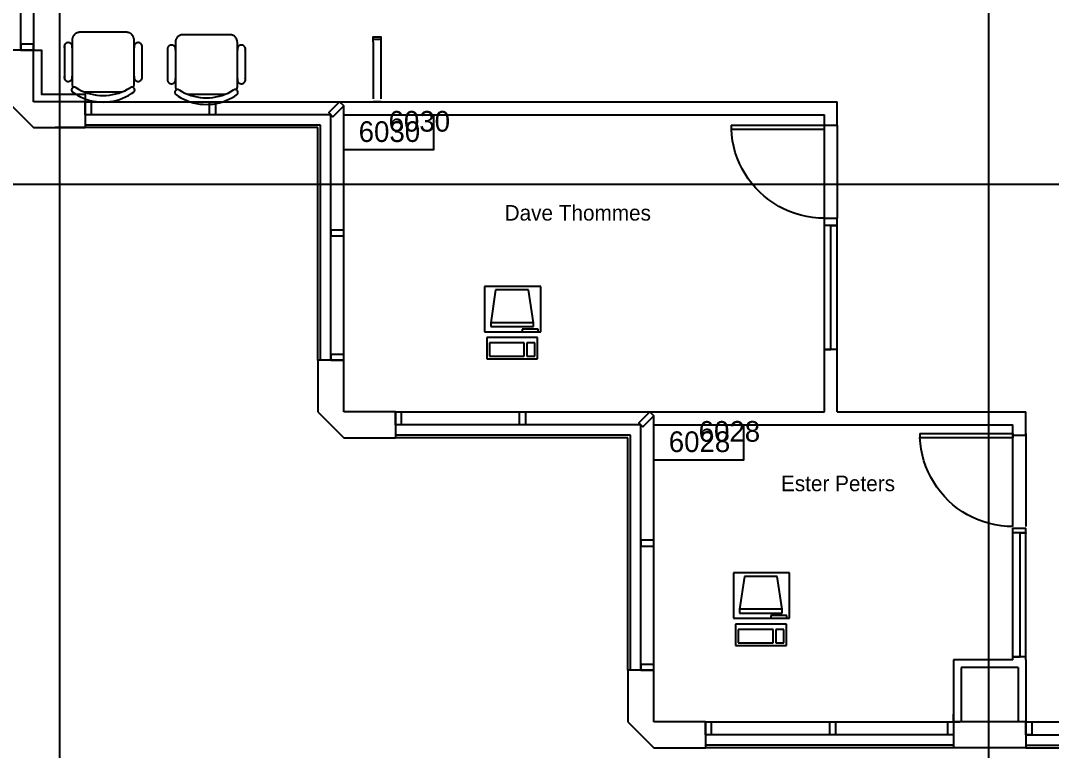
# Model space of a CAD drawing. Header units: millimetres. Extents: x 18694 to 89916, y 18694 to 89916.
# Drawn here: x 30708 to 40840, y 62103 to 69276 of the extents above; entities that cross this region are included whole.
import ezdxf

# ---------------------------------------------------------------- set-up
doc = ezdxf.new("R2010")
doc.units = ezdxf.units.MM
doc.layers.get('0').update_dxf_attribs({"linetype": 'CONTINUOUS'})
for name, color, linetype in [('E-B-FURR', 7, 'CONTINUOUS'), ('E-B-GLAZ', 7, 'CONTINUOUS'), ('E-B-MULL', 7, 'CONTINUOUS'), ('E-B-SHEL', 7, 'CONTINUOUS'), ('E-C-HEAD', 7, 'CONTINUOUS'), ('E-F-SILL', 7, 'CONTINUOUS'), ('EMPLOYEE', 7, 'CONTINUOUS'), ('GRIDLN', 7, 'CONTINUOUS'), ('PANELS_201', 7, 'CONTINUOUS'), ('RMNUM', 7, 'CONTINUOUS')]:
    doc.layers.add(name, color=color, linetype=linetype)

msp = doc.modelspace()

# ---------------------------------------------------------------- linework, layer by layer
for p, q in [((31747.409584, 69161.165858), (31290.209584, 69161.165858)), ((32762.418487, 69137.888049), (32305.218487, 69137.888049)), ((31137.809584, 69030.990858), (31137.809584, 68707.140858)), ((31214.009584, 69084.965858), (31214.009584, 68653.165858)), ((31823.609584, 68653.165858), (31823.609584, 69084.965858)), ((31900.876021, 69030.990858), (31900.876021, 68707.140858)), ((32152.818487, 69007.713049), (32152.818487, 68683.863049)), ((32229.018487, 69061.688049), (32229.018487, 68629.888049)), ((32838.618487, 68629.888049), (32838.618487, 69061.688049)), ((32915.884924, 69007.713049), (32915.884924, 68683.863049)), ((31329.830669, 68576.965858), (31707.788498, 68576.965858)), ((32344.839572, 68553.688049), (32722.797401, 68553.688049)), ((37693.132488, 68248.208563), (38607.532488, 68248.208563)), ((37693.132488, 68248.208563), (37693.132488, 68210.108563)), ((37693.132488, 68210.108563), (38607.532488, 68210.108563)), ((38607.532488, 68248.208563), (38607.532488, 68210.108563)), ((35820.117556, 66663.544155), (35268.664018, 66663.544155)), ((35268.664018, 66663.544155), (35268.664018, 66217.129385)), ((35375.858294, 66629.398556), (35328.490787, 66306.029385)), ((35698.815325, 66629.398556), (35375.858294, 66629.398556)), ((35747.590787, 66306.029385), (35698.815325, 66629.398556)), ((35820.117556, 66217.129385), (35820.117556, 66663.544155)), ((35328.490787, 66306.029385), (35328.490787, 66268.898676)), ((35747.590787, 66306.029385), (35328.490787, 66306.029385)), ((35328.490787, 66268.898676), (35747.590787, 66268.898676)), ((35747.590787, 66268.898676), (35747.590787, 66306.029385)), ((35268.664018, 66217.129385), (35820.117556, 66217.129385)), ((35636.29971, 66243.389078), (35636.29971, 66217.129385)), ((35793.857864, 66243.389078), (35636.29971, 66243.389078)), ((35793.857864, 66217.129385), (35793.857864, 66243.389078)), ((35788.113556, 66160.506924), (35289.179402, 66160.506924)), ((35289.179402, 66160.506924), (35289.179402, 65950.429385)), ((35656.815095, 66107.987539), (35315.439095, 66107.987539)), ((35315.439095, 66107.987539), (35315.439095, 65976.689078)), ((35656.815095, 65976.689078), (35656.815095, 66107.987539)), ((35761.853864, 66107.987539), (35683.074787, 66107.987539)), ((35683.074787, 66107.987539), (35683.074787, 65976.689078)), ((35761.853864, 65976.689078), (35761.853864, 66107.987539)), ((35788.113556, 65950.429385), (35788.113556, 66160.506924)), ((35315.439095, 65976.689078), (35656.815095, 65976.689078)), ((35683.074787, 65976.689078), (35761.853864, 65976.689078)), ((35289.179402, 65950.429385), (35788.113556, 65950.429385)), ((39547.332488, 65216.708809), (40461.732488, 65216.708809)), ((39547.332488, 65216.708809), (39547.332488, 65178.608809)), ((39547.332488, 65178.608809), (40461.732488, 65178.608809)), ((40461.732488, 65216.708809), (40461.732488, 65178.608809)), ((38266.730454, 63847.228549), (37715.276916, 63847.228549)), ((37715.276916, 63847.228549), (37715.276916, 63400.81378)), ((38266.730454, 63400.81378), (38266.730454, 63847.228549)), ((37822.471192, 63813.082951), (37775.103685, 63489.71378)), ((38145.428224, 63813.082951), (37822.471192, 63813.082951)), ((38194.203685, 63489.71378), (38145.428224, 63813.082951)), ((37775.103685, 63489.71378), (37775.103685, 63452.583071)), ((38194.203685, 63489.71378), (37775.103685, 63489.71378)), ((37775.103685, 63452.583071), (38194.203685, 63452.583071)), ((38082.912608, 63427.073472), (38082.912608, 63400.81378)), ((38240.470762, 63427.073472), (38082.912608, 63427.073472)), ((38194.203685, 63452.583071), (38194.203685, 63489.71378)), ((38240.470762, 63400.81378), (38240.470762, 63427.073472)), ((37715.276916, 63400.81378), (38266.730454, 63400.81378)), ((38234.726454, 63344.191318), (37735.792301, 63344.191318)), ((37735.792301, 63344.191318), (37735.792301, 63134.11378)), ((38234.726454, 63134.11378), (38234.726454, 63344.191318)), ((38103.427993, 63291.671934), (37762.051993, 63291.671934)), ((37762.051993, 63291.671934), (37762.051993, 63160.373472)), ((38103.427993, 63160.373472), (38103.427993, 63291.671934)), ((38208.466762, 63291.671934), (38129.687685, 63291.671934)), ((38129.687685, 63291.671934), (38129.687685, 63160.373472)), ((38208.466762, 63160.373472), (38208.466762, 63291.671934)), ((37735.792301, 63134.11378), (38234.726454, 63134.11378)), ((37762.051993, 63160.373472), (38103.427993, 63160.373472)), ((38129.687685, 63160.373472), (38208.466762, 63160.373472))]:
    msp.add_line(p, q)
for points in [[(31290.209584, 69161.165858), (31285.225865, 69161.002708), (31280.263488, 69160.513956), (31275.343701, 69159.701696), (31270.487572, 69158.569406), (31265.715896, 69157.121934), (31261.049106, 69155.365478), (31256.507185, 69153.307561), (31252.109584, 69150.956994), (31247.875132, 69148.323842), (31243.821963, 69145.419382), (31239.967433, 69142.256051), (31236.328047, 69138.847395), (31232.91939, 69135.208009), (31229.756059, 69131.353479), (31226.851599, 69127.30031), (31224.218448, 69123.065858), (31221.867881, 69118.668256), (31219.809963, 69114.126335), (31218.053508, 69109.459545), (31216.606036, 69104.687869), (31215.473745, 69099.83174), (31214.661485, 69094.911954), (31214.172734, 69089.949576), (31214.009584, 69084.965858)], [(31823.609584, 69084.965858), (31823.446434, 69089.949576), (31822.957682, 69094.911954), (31822.145422, 69099.83174), (31821.013132, 69104.687869), (31819.56566, 69109.459545), (31817.809204, 69114.126335), (31815.751287, 69118.668256), (31813.400719, 69123.065858), (31810.767568, 69127.30031), (31807.863108, 69131.353479), (31804.699777, 69135.208009), (31801.29112, 69138.847395), (31797.651735, 69142.256051), (31793.797205, 69145.419382), (31789.744035, 69148.323842), (31785.509584, 69150.956994), (31781.111982, 69153.307561), (31776.570061, 69155.365478), (31771.903271, 69157.121934), (31767.131595, 69158.569406), (31762.275466, 69159.701696), (31757.355679, 69160.513956), (31752.393302, 69161.002708), (31747.409584, 69161.165858)], [(32305.218487, 69137.888049), (32300.234768, 69137.724899), (32295.272391, 69137.236148), (32290.352604, 69136.423888), (32285.496475, 69135.291597), (32280.724799, 69133.844125), (32276.058009, 69132.08767), (32271.516088, 69130.029752), (32267.118487, 69127.679185), (32262.884035, 69125.046034), (32258.830866, 69122.141574), (32254.976335, 69118.978243), (32251.33695, 69115.569586), (32247.928293, 69111.930201), (32244.764962, 69108.07567), (32241.860502, 69104.022501), (32239.227351, 69099.788049), (32236.876784, 69095.390448), (32234.818866, 69090.848527), (32233.062411, 69086.181737), (32231.614939, 69081.410061), (32230.482648, 69076.553932), (32229.670388, 69071.634145), (32229.181637, 69066.671768), (32229.018487, 69061.688049)], [(32838.618487, 69061.688049), (32838.455336, 69066.671768), (32837.966585, 69071.634145), (32837.154325, 69076.553932), (32836.022034, 69081.410061), (32834.574562, 69086.181737), (32832.818107, 69090.848527), (32830.760189, 69095.390448), (32828.409622, 69099.788049), (32825.776471, 69104.022501), (32822.872011, 69108.07567), (32819.70868, 69111.930201), (32816.300023, 69115.569586), (32812.660638, 69118.978243), (32808.806107, 69122.141574), (32804.752938, 69125.046034), (32800.518487, 69127.679185), (32796.120885, 69130.029752), (32791.578964, 69132.08767), (32786.912174, 69133.844125), (32782.140498, 69135.291597), (32777.284369, 69136.423888), (32772.364582, 69137.236148), (32767.402205, 69137.724899), (32762.418487, 69137.888049)], [(31214.009584, 69008.765858), (31214.651561, 69011.266923), (31215.129543, 69013.804441), (31215.441504, 69016.367669), (31215.586125, 69018.945759), (31215.562793, 69021.527797), (31215.371607, 69024.102852), (31215.013377, 69026.660025), (31214.489618, 69029.18849), (31213.802549, 69031.677546), (31212.955077, 69034.116655), (31211.950789, 69036.495493), (31210.793937, 69038.803989), (31209.489419, 69041.032372), (31208.042755, 69043.17121), (31206.46007, 69045.211448), (31204.748063, 69047.144449), (31202.913982, 69048.962032), (31200.96559, 69050.656503), (31198.911135, 69052.220688), (31196.759313, 69053.647966), (31194.519233, 69054.932296), (31192.200377, 69056.068242), (31189.812562, 69057.050993), (31187.365895, 69057.876392), (31184.870733, 69058.540943), (31182.337638, 69059.041833), (31179.777333, 69059.376942), (31177.200655, 69059.544852), (31174.618512, 69059.544852), (31172.041834, 69059.376942), (31169.481529, 69059.041833), (31166.948434, 69058.540943), (31164.453272, 69057.876392), (31162.006605, 69057.050993), (31159.61879, 69056.068242), (31157.299934, 69054.932296), (31155.059855, 69053.647966), (31152.908033, 69052.220688), (31150.853577, 69050.656503), (31148.905185, 69048.962032), (31147.071104, 69047.144449), (31145.359097, 69045.211448), (31143.776412, 69043.17121), (31142.329749, 69041.032372), (31141.02523, 69038.803989), (31139.868378, 69036.495493), (31138.864091, 69034.116655), (31138.016618, 69031.677546), (31137.329549, 69029.18849), (31136.80579, 69026.660025), (31136.44756, 69024.102852), (31136.256374, 69021.527797), (31136.233043, 69018.945759), (31136.377663, 69016.367669), (31136.689625, 69013.804441), (31137.167606, 69011.266923), (31137.809584, 69008.765858)], [(31900.876021, 69008.765858), (31901.517999, 69011.266923), (31901.99598, 69013.804441), (31902.307941, 69016.367669), (31902.452562, 69018.945759), (31902.42923, 69021.527797), (31902.238044, 69024.102852), (31901.879814, 69026.660025), (31901.356056, 69029.18849), (31900.668986, 69031.677546), (31899.821514, 69034.116655), (31898.817226, 69036.495493), (31897.660375, 69038.803989), (31896.355856, 69041.032372), (31894.909192, 69043.17121), (31893.326507, 69045.211448), (31891.614501, 69047.144449), (31889.780419, 69048.962032), (31887.832027, 69050.656503), (31885.777572, 69052.220688), (31883.62575, 69053.647966), (31881.38567, 69054.932296), (31879.066815, 69056.068242), (31876.679, 69057.050993), (31874.232333, 69057.876392), (31871.73717, 69058.540943), (31869.204075, 69059.041833), (31866.64377, 69059.376942), (31864.067092, 69059.544852), (31861.484949, 69059.544852), (31858.908272, 69059.376942), (31856.347966, 69059.041833), (31853.814871, 69058.540943), (31851.319709, 69057.876392), (31848.873042, 69057.050993), (31846.485227, 69056.068242), (31844.166372, 69054.932296), (31841.926292, 69053.647966), (31839.77447, 69052.220688), (31837.720014, 69050.656503), (31835.771622, 69048.962032), (31833.937541, 69047.144449), (31832.225534, 69045.211448), (31830.64285, 69043.17121), (31829.196186, 69041.032372), (31827.891667, 69038.803989), (31826.734815, 69036.495493), (31825.730528, 69034.116655), (31824.883056, 69031.677546), (31824.195986, 69029.18849), (31823.672228, 69026.660025), (31823.313997, 69024.102852), (31823.122812, 69021.527797), (31823.09948, 69018.945759), (31823.244101, 69016.367669), (31823.556062, 69013.804441), (31824.034043, 69011.266923), (31824.676021, 69008.765858)], [(32229.018487, 68985.488049), (32229.660464, 68987.989114), (32230.138446, 68990.526632), (32230.450407, 68993.089861), (32230.595028, 68995.667951), (32230.571696, 68998.249988), (32230.38051, 69000.825043), (32230.02228, 69003.382216), (32229.498521, 69005.910682), (32228.811452, 69008.399737), (32227.96398, 69010.838846), (32226.959692, 69013.217684), (32225.80284, 69015.526181), (32224.498322, 69017.754564), (32223.051658, 69019.893401), (32221.468973, 69021.933639), (32219.756966, 69023.866641), (32217.922885, 69025.684224), (32215.974493, 69027.378694), (32213.920038, 69028.942879), (32211.768216, 69030.370158), (32209.528136, 69031.654488), (32207.20928, 69032.790433), (32204.821465, 69033.773185), (32202.374798, 69034.598583), (32199.879636, 69035.263134), (32197.346541, 69035.764024), (32194.786236, 69036.099134), (32192.209558, 69036.267044), (32189.627415, 69036.267044), (32187.050737, 69036.099134), (32184.490432, 69035.764024), (32181.957337, 69035.263134), (32179.462175, 69034.598583), (32177.015508, 69033.773185), (32174.627693, 69032.790433), (32172.308837, 69031.654488), (32170.068757, 69030.370158), (32167.916935, 69028.942879), (32165.86248, 69027.378694), (32163.914088, 69025.684224), (32162.080007, 69023.866641), (32160.368, 69021.933639), (32158.785315, 69019.893401), (32157.338651, 69017.754564), (32156.034133, 69015.526181), (32154.877281, 69013.217684), (32153.872993, 69010.838846), (32153.025521, 69008.399737), (32152.338452, 69005.910682), (32151.814693, 69003.382216), (32151.456463, 69000.825043), (32151.265277, 68998.249988), (32151.241945, 68995.667951), (32151.386566, 68993.089861), (32151.698528, 68990.526632), (32152.176509, 68987.989114), (32152.818487, 68985.488049)], [(32915.884924, 68985.488049), (32916.526902, 68987.989114), (32917.004883, 68990.526632), (32917.316844, 68993.089861), (32917.461465, 68995.667951), (32917.438133, 68998.249988), (32917.246947, 69000.825043), (32916.888717, 69003.382216), (32916.364959, 69005.910682), (32915.677889, 69008.399737), (32914.830417, 69010.838846), (32913.826129, 69013.217684), (32912.669278, 69015.526181), (32911.364759, 69017.754564), (32909.918095, 69019.893401), (32908.33541, 69021.933639), (32906.623403, 69023.866641), (32904.789322, 69025.684224), (32902.84093, 69027.378694), (32900.786475, 69028.942879), (32898.634653, 69030.370158), (32896.394573, 69031.654488), (32894.075718, 69032.790433), (32891.687902, 69033.773185), (32889.241235, 69034.598583), (32886.746073, 69035.263134), (32884.212978, 69035.764024), (32881.652673, 69036.099134), (32879.075995, 69036.267044), (32876.493852, 69036.267044), (32873.917175, 69036.099134), (32871.356869, 69035.764024), (32868.823774, 69035.263134), (32866.328612, 69034.598583), (32863.881945, 69033.773185), (32861.49413, 69032.790433), (32859.175275, 69031.654488), (32856.935195, 69030.370158), (32854.783373, 69028.942879), (32852.728917, 69027.378694), (32850.780525, 69025.684224), (32848.946444, 69023.866641), (32847.234437, 69021.933639), (32845.651752, 69019.893401), (32844.205089, 69017.754564), (32842.90057, 69015.526181), (32841.743718, 69013.217684), (32840.739431, 69010.838846), (32839.891958, 69008.399737), (32839.204889, 69005.910682), (32838.68113, 69003.382216), (32838.3229, 69000.825043), (32838.131714, 68998.249988), (32838.108383, 68995.667951), (32838.253003, 68993.089861), (32838.564965, 68990.526632), (32839.042946, 68987.989114), (32839.684924, 68985.488049)], [(31137.809584, 68729.365858), (31137.167606, 68726.864793), (31136.689625, 68724.327275), (31136.377663, 68721.764046), (31136.233043, 68719.185957), (31136.256374, 68716.603919), (31136.44756, 68714.028864), (31136.80579, 68711.471691), (31137.329549, 68708.943225), (31138.016618, 68706.45417), (31138.864091, 68704.015061), (31139.868378, 68701.636223), (31141.02523, 68699.327727), (31142.329749, 68697.099343), (31143.776412, 68694.960506), (31145.359097, 68692.920268), (31147.071104, 68690.987266), (31148.905185, 68689.169683), (31150.853577, 68687.475213), (31152.908033, 68685.911028), (31155.059855, 68684.483749), (31157.299934, 68683.199419), (31159.61879, 68682.063474), (31162.006605, 68681.080722), (31164.453272, 68680.255324), (31166.948434, 68679.590773), (31169.481529, 68679.089883), (31172.041834, 68678.754773), (31174.618512, 68678.586863), (31177.200655, 68678.586863), (31179.777333, 68678.754773), (31182.337638, 68679.089883), (31184.870733, 68679.590773), (31187.365895, 68680.255324), (31189.812562, 68681.080722), (31192.200377, 68682.063474), (31194.519233, 68683.199419), (31196.759313, 68684.483749), (31198.911135, 68685.911028), (31200.96559, 68687.475213), (31202.913982, 68689.169683), (31204.748063, 68690.987266), (31206.46007, 68692.920268), (31208.042755, 68694.960506), (31209.489419, 68697.099343), (31210.793937, 68699.327727), (31211.950789, 68701.636223), (31212.955077, 68704.015061), (31213.802549, 68706.45417), (31214.489618, 68708.943225), (31215.013377, 68711.471691), (31215.371607, 68714.028864), (31215.562793, 68716.603919), (31215.586125, 68719.185957), (31215.441504, 68721.764046), (31215.129543, 68724.327275), (31214.651561, 68726.864793), (31214.009584, 68729.365858)], [(31824.676021, 68729.365858), (31824.034043, 68726.864793), (31823.556062, 68724.327275), (31823.244101, 68721.764046), (31823.09948, 68719.185957), (31823.122812, 68716.603919), (31823.313997, 68714.028864), (31823.672228, 68711.471691), (31824.195986, 68708.943225), (31824.883056, 68706.45417), (31825.730528, 68704.015061), (31826.734815, 68701.636223), (31827.891667, 68699.327727), (31829.196186, 68697.099343), (31830.64285, 68694.960506), (31832.225534, 68692.920268), (31833.937541, 68690.987266), (31835.771622, 68689.169683), (31837.720014, 68687.475213), (31839.77447, 68685.911028), (31841.926292, 68684.483749), (31844.166372, 68683.199419), (31846.485227, 68682.063474), (31848.873042, 68681.080722), (31851.319709, 68680.255324), (31853.814871, 68679.590773), (31856.347966, 68679.089883), (31858.908272, 68678.754773), (31861.484949, 68678.586863), (31864.067092, 68678.586863), (31866.64377, 68678.754773), (31869.204075, 68679.089883), (31871.73717, 68679.590773), (31874.232333, 68680.255324), (31876.679, 68681.080722), (31879.066815, 68682.063474), (31881.38567, 68683.199419), (31883.62575, 68684.483749), (31885.777572, 68685.911028), (31887.832027, 68687.475213), (31889.780419, 68689.169683), (31891.614501, 68690.987266), (31893.326507, 68692.920268), (31894.909192, 68694.960506), (31896.355856, 68697.099343), (31897.660375, 68699.327727), (31898.817226, 68701.636223), (31899.821514, 68704.015061), (31900.668986, 68706.45417), (31901.356056, 68708.943225), (31901.879814, 68711.471691), (31902.238044, 68714.028864), (31902.42923, 68716.603919), (31902.452562, 68719.185957), (31902.307941, 68721.764046), (31901.99598, 68724.327275), (31901.517999, 68726.864793), (31900.876021, 68729.365858)], [(32152.818487, 68706.088049), (32152.176509, 68703.586984), (32151.698528, 68701.049467), (32151.386566, 68698.486238), (32151.241945, 68695.908148), (32151.265277, 68693.326111), (32151.456463, 68690.751055), (32151.814693, 68688.193883), (32152.338452, 68685.665417), (32153.025521, 68683.176361), (32153.872993, 68680.737252), (32154.877281, 68678.358415), (32156.034133, 68676.049918), (32157.338651, 68673.821535), (32158.785315, 68671.682697), (32160.368, 68669.64246), (32162.080007, 68667.709458), (32163.914088, 68665.891875), (32165.86248, 68664.197405), (32167.916935, 68662.63322), (32170.068757, 68661.205941), (32172.308837, 68659.921611), (32174.627693, 68658.785666), (32177.015508, 68657.802914), (32179.462175, 68656.977516), (32181.957337, 68656.312965), (32184.490432, 68655.812074), (32187.050737, 68655.476965), (32189.627415, 68655.309055), (32192.209558, 68655.309055), (32194.786236, 68655.476965), (32197.346541, 68655.812074), (32199.879636, 68656.312965), (32202.374798, 68656.977516), (32204.821465, 68657.802914), (32207.20928, 68658.785666), (32209.528136, 68659.921611), (32211.768216, 68661.205941), (32213.920038, 68662.63322), (32215.974493, 68664.197405), (32217.922885, 68665.891875), (32219.756966, 68667.709458), (32221.468973, 68669.64246), (32223.051658, 68671.682697), (32224.498322, 68673.821535), (32225.80284, 68676.049918), (32226.959692, 68678.358415), (32227.96398, 68680.737252), (32228.811452, 68683.176361), (32229.498521, 68685.665417), (32230.02228, 68688.193883), (32230.38051, 68690.751055), (32230.571696, 68693.326111), (32230.595028, 68695.908148), (32230.450407, 68698.486238), (32230.138446, 68701.049467), (32229.660464, 68703.586984), (32229.018487, 68706.088049)], [(32839.684924, 68706.088049), (32839.042946, 68703.586984), (32838.564965, 68701.049467), (32838.253003, 68698.486238), (32838.108383, 68695.908148), (32838.131714, 68693.326111), (32838.3229, 68690.751055), (32838.68113, 68688.193883), (32839.204889, 68685.665417), (32839.891958, 68683.176361), (32840.739431, 68680.737252), (32841.743718, 68678.358415), (32842.90057, 68676.049918), (32844.205089, 68673.821535), (32845.651752, 68671.682697), (32847.234437, 68669.64246), (32848.946444, 68667.709458), (32850.780525, 68665.891875), (32852.728917, 68664.197405), (32854.783373, 68662.63322), (32856.935195, 68661.205941), (32859.175275, 68659.921611), (32861.49413, 68658.785666), (32863.881945, 68657.802914), (32866.328612, 68656.977516), (32868.823774, 68656.312965), (32871.356869, 68655.812074), (32873.917175, 68655.476965), (32876.493852, 68655.309055), (32879.075995, 68655.309055), (32881.652673, 68655.476965), (32884.212978, 68655.812074), (32886.746073, 68656.312965), (32889.241235, 68656.977516), (32891.687902, 68657.802914), (32894.075718, 68658.785666), (32896.394573, 68659.921611), (32898.634653, 68661.205941), (32900.786475, 68662.63322), (32902.84093, 68664.197405), (32904.789322, 68665.891875), (32906.623403, 68667.709458), (32908.33541, 68669.64246), (32909.918095, 68671.682697), (32911.364759, 68673.821535), (32912.669278, 68676.049918), (32913.826129, 68678.358415), (32914.830417, 68680.737252), (32915.677889, 68683.176361), (32916.364959, 68685.665417), (32916.888717, 68688.193883), (32917.246947, 68690.751055), (32917.438133, 68693.326111), (32917.461465, 68695.908148), (32917.316844, 68698.486238), (32917.004883, 68701.049467), (32916.526902, 68703.586984), (32915.884924, 68706.088049)], [(31251.123115, 68617.229554), (31249.571972, 68618.131684), (31247.96597, 68618.932084), (31246.311771, 68619.627433), (31244.616239, 68620.214847), (31242.886409, 68620.691888), (31241.129456, 68621.056578), (31239.352669, 68621.307403), (31237.563421, 68621.443324), (31235.769135, 68621.463775), (31233.977253, 68621.368672), (31232.195212, 68621.15841), (31230.430403, 68620.833861), (31228.690148, 68620.396372), (31226.981668, 68619.847757), (31225.31205, 68619.190292), (31223.688222, 68618.426706), (31222.116919, 68617.560166), (31220.604662, 68616.594267), (31219.157723, 68615.533017), (31217.782107, 68614.380818), (31216.48352, 68613.142451), (31215.267349, 68611.823052), (31214.13864, 68610.428097), (31213.102077, 68608.963372), (31212.161959, 68607.434955), (31211.322186, 68605.849185), (31210.586243, 68604.212643), (31209.957183, 68602.532117), (31209.437616, 68600.81458), (31209.029697, 68599.067158), (31208.735118, 68597.2971), (31208.555103, 68595.511749), (31208.490397, 68593.718513), (31208.541269, 68591.924831), (31208.707508, 68590.138145), (31208.988424, 68588.365867), (31209.382852, 68586.61535), (31209.889156, 68584.893856), (31210.505235, 68583.208529), (31211.228532, 68581.566358), (31212.056048, 68579.974158), (31212.984349, 68578.438535), (31214.009584, 68576.965858)], [(31214.009584, 68653.165858), (31214.147526, 68648.582916), (31214.560853, 68644.016566), (31215.248068, 68639.483342), (31216.206684, 68634.999656), (31217.43323, 68630.581741), (31218.923264, 68626.245593), (31220.671393, 68622.00691), (31222.671287, 68617.881039)], [(31251.328336, 68617.557628), (31278.317098, 68601.581955), (31306.256394, 68587.333759), (31335.035797, 68574.869355), (31364.541556, 68564.238008), (31394.657051, 68555.481737), (31425.263254, 68548.635151), (31456.239193, 68543.725311), (31487.46244, 68540.771623), (31518.809584, 68539.785762), (31550.156728, 68540.771623), (31581.379974, 68543.725311), (31612.355913, 68548.635151), (31642.962116, 68555.481737), (31673.077612, 68564.238008), (31702.583371, 68574.869355), (31731.362773, 68587.333759), (31759.302069, 68601.581955), (31786.290831, 68617.557628)], [(31823.609584, 68576.965858), (31824.634818, 68578.438535), (31825.563119, 68579.974158), (31826.390635, 68581.566358), (31827.113933, 68583.208529), (31827.730011, 68584.893856), (31828.236315, 68586.61535), (31828.630743, 68588.365867), (31828.91166, 68590.138145), (31829.077899, 68591.924831), (31829.128771, 68593.718513), (31829.064065, 68595.511749), (31828.884049, 68597.2971), (31828.589471, 68599.067158), (31828.181552, 68600.81458), (31827.661984, 68602.532117), (31827.032924, 68604.212643), (31826.296981, 68605.849185), (31825.457209, 68607.434955), (31824.51709, 68608.963372), (31823.480527, 68610.428097), (31822.351818, 68611.823052), (31821.135648, 68613.142451), (31819.83706, 68614.380818), (31818.461444, 68615.533017), (31817.014506, 68616.594267), (31815.502248, 68617.560166), (31813.930946, 68618.426706), (31812.307117, 68619.190292), (31810.637499, 68619.847757), (31808.929019, 68620.396372), (31807.188765, 68620.833861), (31805.423956, 68621.15841), (31803.641914, 68621.368672), (31801.850033, 68621.463775), (31800.055746, 68621.443324), (31798.266498, 68621.307403), (31796.489712, 68621.056578), (31794.732759, 68620.691888), (31793.002928, 68620.214847), (31791.307396, 68619.627433), (31789.653198, 68618.932084), (31788.047195, 68618.131684), (31786.496052, 68617.229554)], [(31814.947881, 68617.881039), (31816.947774, 68622.00691), (31818.695903, 68626.245593), (31820.185938, 68630.581741), (31821.412483, 68634.999656), (31822.371099, 68639.483342), (31823.058314, 68644.016566), (31823.471641, 68648.582916), (31823.609584, 68653.165858)], [(32266.132018, 68593.951746), (32264.580875, 68594.853875), (32262.974872, 68595.654275), (32261.320674, 68596.349624), (32259.625142, 68596.937038), (32257.895312, 68597.41408), (32256.138358, 68597.77877), (32254.361572, 68598.029595), (32252.572324, 68598.165515), (32250.778037, 68598.185966), (32248.986156, 68598.090864), (32247.204114, 68597.880602), (32245.439305, 68597.556053), (32243.699051, 68597.118563), (32241.990571, 68596.569948), (32240.320953, 68595.912484), (32238.697124, 68595.148898), (32237.125822, 68594.282358), (32235.613565, 68593.316459), (32234.166626, 68592.255209), (32232.79101, 68591.10301), (32231.492423, 68589.864642), (32230.276252, 68588.545244), (32229.147543, 68587.150289), (32228.11098, 68585.685564), (32227.170861, 68584.157146), (32226.331089, 68582.571377), (32225.595146, 68580.934834), (32224.966086, 68579.254309), (32224.446519, 68577.536772), (32224.0386, 68575.78935), (32223.744021, 68574.019291), (32223.564006, 68572.23394), (32223.4993, 68570.440704), (32223.550172, 68568.647022), (32223.716411, 68566.860336), (32223.997327, 68565.088058), (32224.391755, 68563.337541), (32224.898059, 68561.616048), (32225.514137, 68559.93072), (32226.237435, 68558.28855), (32227.064951, 68556.69635), (32227.993252, 68555.160726), (32229.018487, 68553.688049)], [(32229.018487, 68629.888049), (32229.156429, 68625.305107), (32229.569756, 68620.738758), (32230.256971, 68616.205534), (32231.215587, 68611.721848), (32232.442133, 68607.303933), (32233.932167, 68602.967785), (32235.680296, 68598.729102), (32237.680189, 68594.603231)], [(32266.337239, 68594.279819), (32293.326001, 68578.304147), (32321.265297, 68564.055951), (32350.044699, 68551.591547), (32379.550458, 68540.960199), (32409.665954, 68532.203928), (32440.272157, 68525.357342), (32471.248096, 68520.447503), (32502.471342, 68517.493815), (32533.818487, 68516.507954), (32565.165631, 68517.493815), (32596.388877, 68520.447503), (32627.364816, 68525.357342), (32657.971019, 68532.203928), (32688.086515, 68540.960199), (32717.592274, 68551.591547), (32746.371676, 68564.055951), (32774.310972, 68578.304147), (32801.299734, 68594.279819)], [(32838.618487, 68553.688049), (32839.643721, 68555.160726), (32840.572022, 68556.69635), (32841.399538, 68558.28855), (32842.122836, 68559.93072), (32842.738914, 68561.616048), (32843.245218, 68563.337541), (32843.639646, 68565.088058), (32843.920562, 68566.860336), (32844.086801, 68568.647022), (32844.137674, 68570.440704), (32844.072967, 68572.23394), (32843.892952, 68574.019291), (32843.598373, 68575.78935), (32843.190454, 68577.536772), (32842.670887, 68579.254309), (32842.041827, 68580.934834), (32841.305884, 68582.571377), (32840.466112, 68584.157146), (32839.525993, 68585.685564), (32838.48943, 68587.150289), (32837.360721, 68588.545244), (32836.144551, 68589.864642), (32834.845963, 68591.10301), (32833.470347, 68592.255209), (32832.023408, 68593.316459), (32830.511151, 68594.282358), (32828.939849, 68595.148898), (32827.31602, 68595.912484), (32825.646402, 68596.569948), (32823.937922, 68597.118563), (32822.197668, 68597.556053), (32820.432859, 68597.880602), (32818.650817, 68598.090864), (32816.858936, 68598.185966), (32815.064649, 68598.165515), (32813.275401, 68598.029595), (32811.498615, 68597.77877), (32809.741662, 68597.41408), (32808.011831, 68596.937038), (32806.316299, 68596.349624), (32804.662101, 68595.654275), (32803.056098, 68594.853875), (32801.504955, 68593.951746)], [(32829.956784, 68594.603231), (32831.956677, 68598.729102), (32833.704806, 68602.967785), (32835.19484, 68607.303933), (32836.421386, 68611.721848), (32837.380002, 68616.205534), (32838.067217, 68620.738758), (32838.480544, 68625.305107), (32838.618487, 68629.888049)], [(31214.009584, 68576.965858), (31240.774285, 68558.206626), (31268.689915, 68541.207344), (31297.640918, 68526.038381), (31327.50745, 68512.762529), (31358.165878, 68501.434742), (31389.489293, 68492.101914), (31421.34803, 68484.802677), (31453.61021, 68479.567246), (31486.142284, 68476.417293), (31518.809584, 68475.365858), (31551.476884, 68476.417293), (31584.008957, 68479.567246), (31616.271137, 68484.802677), (31648.129874, 68492.101914), (31679.453289, 68501.434742), (31710.111718, 68512.762529), (31739.97825, 68526.038381), (31768.929252, 68541.207344), (31796.844883, 68558.206626), (31823.609584, 68576.965858)], [(32229.018487, 68553.688049), (32255.783187, 68534.928818), (32283.698818, 68517.929536), (32312.64982, 68502.760573), (32342.516353, 68489.48472), (32373.174781, 68478.156934), (32404.498196, 68468.824106), (32436.356933, 68461.524868), (32468.619113, 68456.289437), (32501.151187, 68453.139484), (32533.818487, 68452.088049), (32566.485786, 68453.139484), (32599.01786, 68456.289437), (32631.28004, 68461.524868), (32663.138777, 68468.824106), (32694.462192, 68478.156934), (32725.120621, 68489.48472), (32754.987153, 68502.760573), (32783.938155, 68517.929536), (32811.853786, 68534.928818), (32838.618487, 68553.688049)], [(38607.532488, 67333.808563), (38549.311141, 67335.66397), (38491.326067, 67341.22266), (38433.812582, 67350.462076), (38377.004087, 67363.344722), (38321.13112, 67379.818319), (38266.420426, 67399.816012), (38213.094031, 67423.256647), (38161.368344, 67450.045098), (38111.453279, 67480.072652), (38063.551399, 67513.217451), (38017.857101, 67549.344987), (37974.55582, 67588.308647), (37933.823282, 67629.950311), (37895.824787, 67674.100986), (37860.714541, 67720.581503), (37828.635028, 67769.203232), (37799.716432, 67819.768859), (37774.076111, 67872.073177), (37751.818119, 67925.903926), (37733.032782, 67981.04265), (37717.796336, 68037.265585), (37706.170612, 68094.344569), (37698.20279, 68152.047962), (37693.925206, 68210.141593)], [(40461.732488, 64302.308809), (40403.511141, 64304.164216), (40345.526067, 64309.722907), (40288.012582, 64318.962323), (40231.204087, 64331.844969), (40175.33112, 64348.318565), (40120.620426, 64368.316258), (40067.294031, 64391.756893), (40015.568344, 64418.545344), (39965.653279, 64448.572898), (39917.751399, 64481.717697), (39872.057101, 64517.845233), (39828.75582, 64556.808894), (39788.023282, 64598.450557), (39750.024787, 64642.601233), (39714.914541, 64689.081749), (39682.835028, 64737.703478), (39653.916432, 64788.269105), (39628.276111, 64840.573423), (39606.018119, 64894.404172), (39587.232782, 64949.542896), (39571.996336, 65005.765832), (39560.370612, 65062.844815), (39552.40279, 65120.548208), (39548.125206, 65178.64184)]]:
    msp.add_lwpolyline(points)
at = {"layer": 'E-B-FURR', "color": 6}
for p, q in [((30837.080134, 68986.4), (30837.080134, 85013.8)), ((31343.6, 68478.4), (33843.188854, 68478.4)), ((33848.989706, 68478.4), (38735, 68478.4)), ((33883.6, 65938.4), (33883.6, 68437.988854)), ((38735, 68249.8), (38735, 68478.4)), ((33883.6, 68351.4), (38608, 68351.4)), ((38608, 68249.8), (38608, 68351.4)), ((38608, 68249.8), (38735, 68249.8)), ((38608, 65430.4), (38608, 67335.4)), ((38608, 67335.4), (38735, 67335.4)), ((38735, 65430.4), (38735, 67335.4)), ((34391.6, 65430.4), (36891.188854, 65430.4)), ((36891.188854, 65430.4), (38608, 65430.4)), ((36931.6, 62890.4), (36931.6, 65389.988854)), ((38735, 65430.4), (40589.2, 65430.4)), ((40589.2, 65201.8), (40589.2, 65430.4)), ((36931.6, 65303.4), (40462.2, 65303.4)), ((40462.2, 65201.8), (40462.2, 65303.4)), ((40462.2, 65201.8), (40589.2, 65201.8)), ((40462.2, 62992), (40462.2, 64287.4)), ((40462.2, 64287.4), (40589.2, 64287.4)), ((40589.2, 62992), (40589.2, 64287.4)), ((39878, 62992), (39878, 62382.4)), ((40462.2, 62992), (39878, 62992)), ((40589.2, 62992), (40589.2, 62382.4)), ((39954.2, 62915.8), (39954.2, 62382.4)), ((40513, 62915.8), (39954.2, 62915.8)), ((40513, 62915.8), (40513, 62382.4)), ((37439.6, 62382.4), (39939.188854, 62382.4)), ((40589.2, 62382.4), (51986.993105, 62382.4))]:
    msp.add_line(p, q, dxfattribs=at)
msp.add_lwpolyline([(30835.6, 68986.4), (30911.8, 68986.4), (30911.8, 68554.6), (31343.6, 68554.6), (31343.6, 68478.4)], dxfattribs=at)
at = {"layer": 'E-B-GLAZ', "color": 8}
for p, q in [((30708.6, 68986.4), (30708.6, 85013.8)), ((33756.6, 68351.4), (31343.6, 68351.4)), ((33756.6, 65938.4), (33756.6, 68351.4)), ((33436.17331, 68224.4), (31048.57331, 68224.4)), ((33655, 68249.8), (31343.6, 68249.8)), ((33629.6, 68224.4), (31343.6, 68224.4)), ((33629.6, 65938.4), (33629.6, 68224.4)), ((33655, 65938.4), (33655, 68249.8)), ((36804.6, 65303.4), (34391.6, 65303.4)), ((36804.6, 62890.4), (36804.6, 65303.4)), ((36703, 65201.8), (34391.6, 65201.8)), ((36677.6, 65176.4), (34391.6, 65176.4)), ((36677.6, 62890.4), (36677.6, 65176.4)), ((36703, 62890.4), (36703, 65201.8)), ((39878, 62255.4), (37439.6, 62255.4)), ((40589.2, 62255.4), (52044.689941, 62255.4)), ((39878, 62153.8), (37439.6, 62153.8)), ((39878, 62128.4), (37439.6, 62128.4)), ((40589.2, 62153.8), (52044.689941, 62153.8)), ((40589.2, 62128.4), (49022, 62128.4))]:
    msp.add_line(p, q, dxfattribs=at)
for points in [[(38732.959694, 66043.121965), (38605.959694, 66043.121965), (38672.981328, 66043.121965), (38672.981328, 67262.321965), (38732.959694, 67262.321965), (38605.959694, 67262.321965)], [(40591.917775, 63022.853863), (40464.917775, 63022.853863), (40531.939383, 63022.853863), (40531.939383, 64242.053863), (40591.917775, 64242.053863), (40464.917775, 64242.053863)]]:
    msp.add_lwpolyline(points, dxfattribs=at)
at = {"layer": 'E-B-MULL', "color": 8}
for points in [[(30708.6, 68986.4), (30835.6, 68986.4), (30835.6, 69043.55), (30708.6, 69043.55), (30708.6, 68986.4), (30708.6, 68986.4)], [(31343.6, 68351.4), (31343.6, 68478.4), (31400.75, 68478.4), (31400.75, 68351.4), (31343.6, 68351.4), (31343.6, 68351.4)], [(32564.819427, 68351.4), (32564.819427, 68478.4), (32621.969427, 68478.4), (32621.969427, 68351.4), (32564.819427, 68351.4), (32564.819427, 68351.4)], [(33776.805573, 68331.194427), (33883.6, 68437.988854), (33843.188854, 68478.4), (33736.394427, 68371.605573), (33776.805573, 68331.194427), (33776.805573, 68331.194427)], [(33776.805573, 68331.194427), (33883.6, 68437.988854), (33843.188854, 68478.4), (33736.394427, 68371.605573), (33776.805573, 68331.194427), (33776.805573, 68331.194427)], [(33756.6, 67159.619427), (33883.6, 67159.619427), (33883.6, 67216.769427), (33756.6, 67216.769427), (33756.6, 67159.619427), (33756.6, 67159.619427)], [(33756.6, 65938.4), (33883.6, 65938.4), (33883.6, 65995.55), (33756.6, 65995.55), (33756.6, 65938.4), (33756.6, 65938.4)], [(34391.6, 65303.4), (34391.6, 65430.4), (34448.75, 65430.4), (34448.75, 65303.4), (34391.6, 65303.4), (34391.6, 65303.4)], [(35612.819427, 65303.4), (35612.819427, 65430.4), (35669.969427, 65430.4), (35669.969427, 65303.4), (35612.819427, 65303.4), (35612.819427, 65303.4)], [(36824.805573, 65283.194427), (36931.6, 65389.988854), (36891.188854, 65430.4), (36784.394427, 65323.605573), (36824.805573, 65283.194427), (36824.805573, 65283.194427)], [(36804.6, 64111.619427), (36931.6, 64111.619427), (36931.6, 64168.769427), (36804.6, 64168.769427), (36804.6, 64111.619427), (36804.6, 64111.619427)], [(36804.6, 62890.4), (36931.6, 62890.4), (36931.6, 62947.55), (36804.6, 62947.55), (36804.6, 62890.4), (36804.6, 62890.4)], [(37439.6, 62255.4), (37439.6, 62382.4), (37496.75, 62382.4), (37496.75, 62255.4), (37439.6, 62255.4), (37439.6, 62255.4)], [(38660.819427, 62255.4), (38660.819427, 62382.4), (38717.969427, 62382.4), (38717.969427, 62255.4), (38660.819427, 62255.4), (38660.819427, 62255.4)], [(39820.85, 62255.4), (39820.85, 62382.4), (39878, 62382.4), (39878, 62255.4), (39820.85, 62255.4), (39820.85, 62255.4)], [(40589.2, 62255.4), (40589.2, 62382.4), (40646.35, 62382.4), (40646.35, 62255.4), (40589.2, 62255.4), (40589.2, 62255.4)]]:
    msp.add_lwpolyline(points, close=True, dxfattribs=at)
at = {"layer": 'E-B-SHEL', "color": 2}
for p, q in [((30835.6, 68986.4), (30581.6, 68986.4)), ((30835.6, 68478.4), (30835.6, 68986.4)), ((30581.6, 68478.4), (30835.6, 68224.4)), ((31343.6, 68478.4), (30835.6, 68478.4)), ((31343.6, 68478.4), (31343.6, 68224.4)), ((30835.6, 68224.4), (31343.6, 68224.4)), ((33883.6, 65938.4), (33629.6, 65938.4)), ((33629.6, 65938.4), (33629.6, 65430.4)), ((33883.6, 65430.4), (33883.6, 65938.4)), ((33629.6, 65430.4), (33883.6, 65176.4)), ((34391.6, 65430.4), (33883.6, 65430.4)), ((34391.6, 65430.4), (34391.6, 65176.4)), ((33883.6, 65176.4), (34391.6, 65176.4)), ((36931.6, 62890.4), (36677.6, 62890.4)), ((36677.6, 62890.4), (36677.6, 62382.4)), ((36931.6, 62382.4), (36931.6, 62890.4)), ((36677.6, 62382.4), (36931.6, 62128.4)), ((37439.6, 62382.4), (36931.6, 62382.4)), ((37439.6, 62382.4), (37439.6, 62128.4)), ((40589.2, 62382.4), (39878, 62382.4)), ((39878, 62382.4), (39878, 62128.4)), ((40589.2, 62382.4), (40589.2, 62128.4)), ((36931.6, 62128.4), (37439.6, 62128.4)), ((40589.2, 62128.4), (39878, 62128.4))]:
    msp.add_line(p, q, dxfattribs=at)
at = {"layer": 'E-C-HEAD', "color": 5}
for p, q in [((38608, 67335.4), (38608, 68249.8)), ((38735, 68249.8), (38735, 67335.4)), ((40462.2, 64303.900246), (40462.2, 65218.300246)), ((40589.2, 65218.300246), (40589.2, 64303.900246))]:
    msp.add_line(p, q, dxfattribs=at)
at = {"layer": 'E-F-SILL', "color": 8}
msp.add_lwpolyline([(39878, 62382.4), (39878, 62382.4), (39878, 62458.6), (39878, 62458.6)], dxfattribs=at)
at = {"layer": 'GRIDLN', "color": 9}
for p, q in [((31089.6, 88696.8), (31089.6, 18694.4)), ((31089.6, 88696.8), (31089.6, 18694.4)), ((40220.9, 88696.8), (40220.9, 18694.4)), ((88696.8, 67665.6), (18694.4, 67665.6))]:
    msp.add_line(p, q, dxfattribs=at)
at = {"layer": 'PANELS_201', "color": 6}
for points in [[(34173.017938, 69065.966186), (34173.017938, 69091.366186), (34173.017938, 69116.766186), (34249.217938, 69116.766186), (34249.217938, 69065.966186)], [(34249.217938, 69091.366186), (34173.017938, 69091.366186)], [(34173.017938, 69065.966186), (34173.017938, 68507.166186)], [(34249.217938, 69065.966186), (34249.217938, 68507.166186)], [(34173.017938, 68481.766186), (34249.217938, 68481.766186), (34249.217938, 68475.416186), (34173.017938, 68475.416186), (34173.017938, 68481.766186)]]:
    msp.add_lwpolyline(points, dxfattribs=at)
at = {"layer": 'RMNUM', "color": 30}
for points in [[(33883.6, 68351.4), (34765.52897, 68351.4), (34765.52897, 68004.500313), (33883.6, 68004.500313), (33883.6, 68351.4)], [(36931.6, 65303.4), (37813.52897, 65303.4), (37813.52897, 64956.500313), (36931.6, 64956.500313), (36931.6, 65303.4)]]:
    msp.add_lwpolyline(points, dxfattribs=at)

# ---------------------------------------------------------------- texts
at = {"layer": 'EMPLOYEE', "color": 1}
for s, p in [('Dave Thommes', (35465.429984, 67310.392249)), ('Ester Peters', (38181.654403, 64650.356187))]:
    msp.add_text(s, height=152.4, dxfattribs=at).set_placement(p)
at = {"layer": 'RMNUM', "color": 30}
for s, p in [('6030', (34324.564498, 68184.760633)), ('6030', (34030.650212, 68083.160633)), ('6028', (37372.564498, 65136.760633)), ('6028', (37078.650212, 65035.160633))]:
    msp.add_text(s, height=203.2, dxfattribs=at).set_placement(p)

doc.saveas('drawing.dxf')
